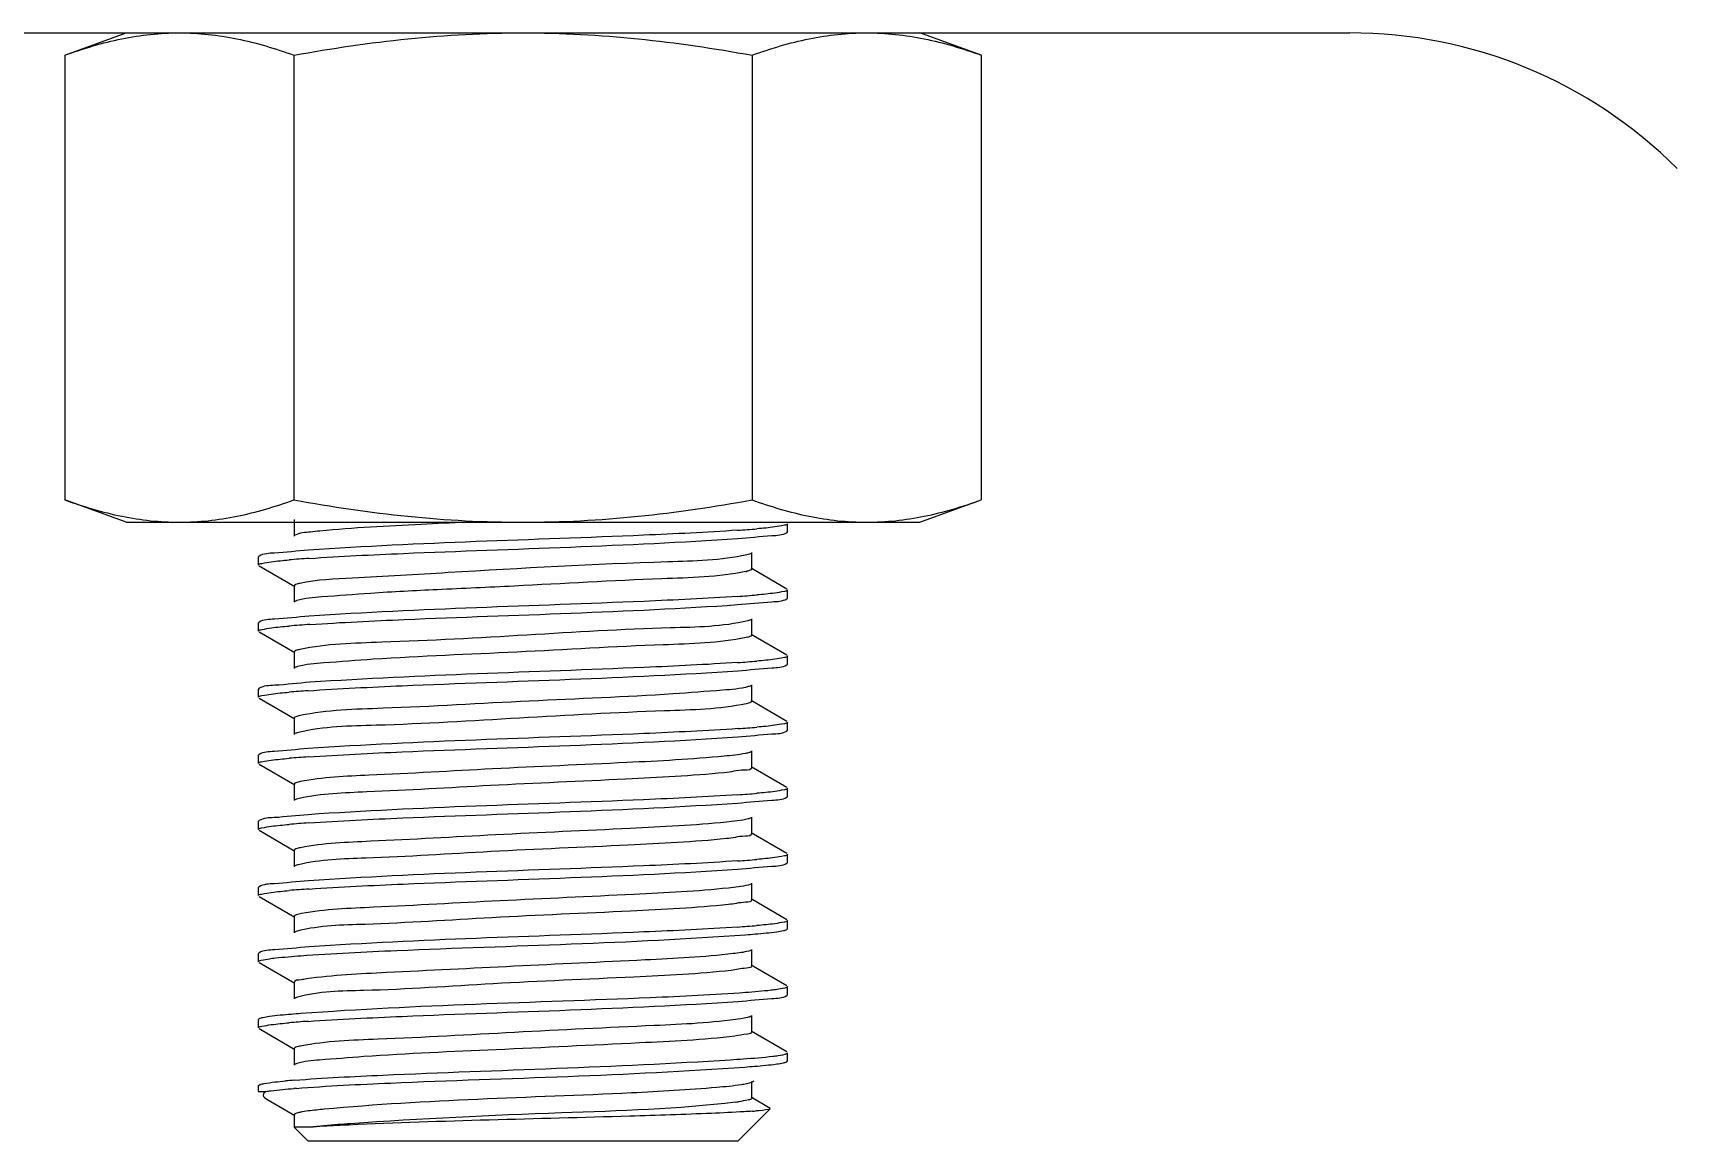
# Model space of a CAD drawing. Extents: x 1382187 to 1725648, y 860327 to 1571294.
# Drawn here: x 1506627 to 1507219, y 1247766 to 1248166 of the extents above; entities that cross this region are included whole.
import ezdxf

# ---------------------------------------------------------------- set-up
doc = ezdxf.new("R2010")
doc.units = 0
doc.header["$LTSCALE"] = 1000
doc.header["$MEASUREMENT"] = 0

msp = doc.modelspace()

# ---------------------------------------------------------------- linework, layer by layer
at = {"linetype": 'Continuous'}
for p, q in [((1506506.05, 1248165.53), (1507101.37, 1248165.53)), ((1506638.73, 1248157.48), (1506660.84, 1248165.53)), ((1506968.69, 1248157.48), (1506946.59, 1248165.53)), ((1506638.73, 1248157.48), (1506638.73, 1247997.36)), ((1506721.22, 1248157.48), (1506721.22, 1247997.36)), ((1506886.2, 1248157.48), (1506886.2, 1247997.36)), ((1506968.69, 1248157.48), (1506968.69, 1247997.36)), ((1506660.84, 1247989.31), (1506638.73, 1247997.36)), ((1506946.59, 1247989.31), (1506968.69, 1247997.36)), ((1506660.84, 1247989.31), (1506946.59, 1247989.31)), ((1506721.35, 1247990.26), (1506721.35, 1247984.31)), ((1506898.96, 1247985.8), (1506898.96, 1247988.77)), ((1506898.96, 1247985.8), (1506898.96, 1247988.77)), ((1506898.74, 1247985.54), (1506898.96, 1247985.8)), ((1506708.69, 1247977.13), (1506708.46, 1247976.87)), ((1506708.46, 1247973.89), (1506708.46, 1247976.87)), ((1506708.46, 1247973.89), (1506708.46, 1247976.87)), ((1506886.07, 1247972.4), (1506886.07, 1247978.36)), ((1506708.69, 1247973.63), (1506721.61, 1247966.15)), ((1506898.74, 1247965.22), (1506885.81, 1247972.7)), ((1506721.35, 1247966.45), (1506721.35, 1247960.5)), ((1506898.96, 1247961.98), (1506898.96, 1247964.96)), ((1506898.96, 1247961.98), (1506898.96, 1247964.96)), ((1506898.74, 1247961.72), (1506898.96, 1247961.98)), ((1506708.69, 1247953.32), (1506708.46, 1247953.06)), ((1506708.46, 1247950.08), (1506708.46, 1247953.06)), ((1506708.46, 1247950.08), (1506708.46, 1247953.06)), ((1506886.07, 1247948.59), (1506886.07, 1247954.54)), ((1506708.69, 1247949.82), (1506721.61, 1247942.34)), ((1506884.63, 1247947.88), (1506884.01, 1247947.74)), ((1506898.74, 1247941.41), (1506885.81, 1247948.89)), ((1506721.35, 1247942.64), (1506721.35, 1247936.68)), ((1506898.96, 1247938.17), (1506898.96, 1247941.15)), ((1506898.96, 1247938.17), (1506898.96, 1247941.15)), ((1506898.74, 1247937.91), (1506898.96, 1247938.17)), ((1506708.69, 1247929.5), (1506708.46, 1247929.24)), ((1506708.46, 1247926.27), (1506708.46, 1247929.24)), ((1506708.46, 1247926.27), (1506708.46, 1247929.24)), ((1506886.07, 1247924.78), (1506886.07, 1247930.73)), ((1506708.69, 1247926), (1506721.61, 1247918.52)), ((1506884.92, 1247924.14), (1506884.06, 1247923.94)), ((1506898.74, 1247917.6), (1506885.81, 1247925.08)), ((1506721.35, 1247918.82), (1506721.35, 1247912.87)), ((1506898.96, 1247914.36), (1506898.96, 1247917.34)), ((1506898.96, 1247914.36), (1506898.96, 1247917.34)), ((1506898.74, 1247914.1), (1506898.96, 1247914.36)), ((1506708.69, 1247905.69), (1506708.46, 1247905.43)), ((1506708.46, 1247902.45), (1506708.46, 1247905.43)), ((1506708.46, 1247902.45), (1506708.46, 1247905.43)), ((1506886.07, 1247900.96), (1506886.07, 1247906.92)), ((1506708.69, 1247902.19), (1506721.61, 1247894.71)), ((1506898.74, 1247893.78), (1506885.81, 1247901.27)), ((1506721.35, 1247895.01), (1506721.35, 1247889.06)), ((1506898.96, 1247890.55), (1506898.96, 1247893.52)), ((1506898.96, 1247890.55), (1506898.96, 1247893.52)), ((1506898.74, 1247890.29), (1506898.96, 1247890.55)), ((1506708.69, 1247881.88), (1506708.46, 1247881.62)), ((1506708.46, 1247878.64), (1506708.46, 1247881.62)), ((1506708.46, 1247878.64), (1506708.46, 1247881.62)), ((1506886.07, 1247877.15), (1506886.07, 1247883.1)), ((1506708.69, 1247878.38), (1506721.61, 1247870.9)), ((1506898.74, 1247869.97), (1506885.81, 1247877.45)), ((1506721.35, 1247871.2), (1506721.35, 1247865.25)), ((1506898.96, 1247866.73), (1506898.96, 1247869.71)), ((1506898.96, 1247866.73), (1506898.96, 1247869.71)), ((1506898.74, 1247866.47), (1506898.96, 1247866.73)), ((1506708.69, 1247858.06), (1506708.46, 1247857.8)), ((1506708.46, 1247854.83), (1506708.46, 1247857.8)), ((1506708.46, 1247854.83), (1506708.46, 1247857.8)), ((1506886.07, 1247853.34), (1506886.07, 1247859.29)), ((1506708.69, 1247854.57), (1506721.61, 1247847.08)), ((1506898.74, 1247846.16), (1506885.81, 1247853.64)), ((1506721.35, 1247847.39), (1506721.35, 1247841.43)), ((1506898.96, 1247842.92), (1506898.96, 1247845.9)), ((1506898.96, 1247842.92), (1506898.96, 1247845.9)), ((1506898.74, 1247842.66), (1506898.96, 1247842.92)), ((1506708.69, 1247834.25), (1506708.46, 1247833.99)), ((1506708.46, 1247831.01), (1506708.46, 1247833.99)), ((1506708.46, 1247831.01), (1506708.46, 1247833.99)), ((1506886.07, 1247829.53), (1506886.07, 1247835.48)), ((1506708.69, 1247830.75), (1506721.61, 1247823.27)), ((1506898.74, 1247822.35), (1506885.81, 1247829.83)), ((1506721.35, 1247823.57), (1506721.35, 1247817.62)), ((1506898.96, 1247819.11), (1506898.96, 1247822.08)), ((1506898.96, 1247819.11), (1506898.96, 1247822.08)), ((1506898.74, 1247818.85), (1506898.96, 1247819.11)), ((1506708.69, 1247810.44), (1506708.46, 1247810.18)), ((1506708.46, 1247807.2), (1506708.46, 1247810.18)), ((1506708.46, 1247807.2), (1506708.46, 1247810.18)), ((1506886.07, 1247805.71), (1506886.07, 1247811.67)), ((1506708.69, 1247806.94), (1506721.61, 1247799.46)), ((1506898.74, 1247798.53), (1506885.81, 1247806.01)), ((1506721.35, 1247799.76), (1506721.35, 1247793.81)), ((1506898.79, 1247798.05), (1506898.88, 1247798.11)), ((1506898.96, 1247795.3), (1506898.96, 1247798.27)), ((1506898.96, 1247795.3), (1506898.96, 1247798.27)), ((1506898.74, 1247795.03), (1506898.96, 1247795.3)), ((1506708.46, 1247786.37), (1506708.51, 1247786.49)), ((1506708.46, 1247784.28), (1506708.46, 1247786.37)), ((1506708.51, 1247786.49), (1506708.69, 1247786.63)), ((1506885.81, 1247787.55), (1506886.91, 1247788.19)), ((1506886.07, 1247781.9), (1506886.07, 1247787.85)), ((1506708.46, 1247784.28), (1506711.11, 1247784.28)), ((1506710.58, 1247782.17), (1506711.45, 1247781.53)), ((1506711.45, 1247781.53), (1506721.61, 1247775.65)), ((1506892.67, 1247778.23), (1506885.81, 1247782.2)), ((1506721.35, 1247775.95), (1506721.35, 1247771.4)), ((1506881.1, 1247766.43), (1506892.73, 1247778.06)), ((1506726.92, 1247771.4), (1506721.35, 1247771.4)), ((1506726.32, 1247766.43), (1506721.35, 1247771.4)), ((1506881.1, 1247766.43), (1506726.32, 1247766.43))]:
    msp.add_line(p, q, dxfattribs=at)
for centre, radius, start, end in [((1507101.37, 1247998.84), 166.69, 45, 90), ((1506853.59, 1248395.4), 409.91, 273.82997, 274.80328), ((1506754.15, 1247563.37), 413.82, 93.80101, 94.80601), ((1506880.03, 1247990.8), 19.65, 281.46377, 282.55505), ((1506853.57, 1248371.79), 410.11, 273.82866, 274.80325), ((1506754.52, 1247534.93), 418.46, 93.77053, 94.80591), ((1506853.61, 1248347.5), 409.64, 273.83183, 274.80331), ((1506753.63, 1247522.27), 407.27, 93.84801, 94.80303), ((1506853.82, 1248320.97), 406.91, 273.85014, 274.80319), ((1506753.73, 1247497.23), 408.5, 93.83834, 94.80446), ((1506853.66, 1248299.23), 408.98, 273.83612, 274.8034), ((1506753.88, 1247471.5), 410.42, 93.82428, 94.80544), ((1506853.59, 1248276.32), 409.89, 273.83009, 274.80328), ((1506754.14, 1247444.44), 413.68, 93.80188, 94.806), ((1506853.57, 1248252.73), 410.11, 273.82863, 274.80325), ((1506753.63, 1247403.21), 407.27, 93.84807, 94.80301), ((1506743.93, 1247501.91), 287.33, 94.50291, 95.12863), ((1506749.97, 1247424.26), 362.26, 94.42883, 94.54787), ((1506869.58, 1247866.3), 86.5, 277.0601, 277.74608), ((1506874.86, 1247935.13), 158.35, 274.1459, 274.58901)]:
    msp.add_arc(centre, radius, start, end, dxfattribs=at)
for points, knots in [([(1506638.73, 1248157.48), (1506645.42, 1248159.92), (1506658.95, 1248163.98), (1506673.04, 1248165.53), (1506679.98, 1248165.53)], [0, 0, 0, 0, 0.506411, 1, 1, 1, 1]), ([(1506679.98, 1248165.53), (1506686.92, 1248165.53), (1506701.01, 1248163.98), (1506714.53, 1248159.92), (1506721.22, 1248157.48)], [0, 0, 0, 0, 0.493589, 1, 1, 1, 1]), ([(1506721.22, 1248157.48), (1506734.83, 1248159.96), (1506762.21, 1248164.03), (1506789.89, 1248165.53), (1506803.71, 1248165.53)], [0, 0, 0, 0, 0.500036, 1, 1, 1, 1]), ([(1506803.71, 1248165.53), (1506817.54, 1248165.53), (1506845.21, 1248164.03), (1506872.6, 1248159.96), (1506886.2, 1248157.48)], [0, 0, 0, 0, 0.499964, 1, 1, 1, 1]), ([(1506886.2, 1248157.48), (1506892.89, 1248159.92), (1506906.42, 1248163.98), (1506920.51, 1248165.53), (1506927.45, 1248165.53)], [0, 0, 0, 0, 0.506411, 1, 1, 1, 1]), ([(1506927.45, 1248165.53), (1506934.39, 1248165.53), (1506948.48, 1248163.98), (1506962, 1248159.92), (1506968.69, 1248157.48)], [0, 0, 0, 0, 0.493589, 1, 1, 1, 1]), ([(1506638.73, 1247997.36), (1506645.42, 1247994.92), (1506658.95, 1247990.86), (1506673.04, 1247989.31), (1506679.98, 1247989.31)], [0, 0, 0, 0, 0.506411, 1, 1, 1, 1]), ([(1506679.98, 1247989.31), (1506686.92, 1247989.31), (1506701.01, 1247990.86), (1506714.53, 1247994.92), (1506721.22, 1247997.36)], [0, 0, 0, 0, 0.493589, 1, 1, 1, 1]), ([(1506721.22, 1247997.36), (1506734.83, 1247994.88), (1506762.21, 1247990.81), (1506789.89, 1247989.31), (1506803.71, 1247989.31)], [0, 0, 0, 0, 0.500036, 1, 1, 1, 1]), ([(1506803.71, 1247989.31), (1506817.54, 1247989.31), (1506845.21, 1247990.81), (1506872.6, 1247994.88), (1506886.2, 1247997.36)], [0, 0, 0, 0, 0.499964, 1, 1, 1, 1]), ([(1506886.2, 1247997.36), (1506892.89, 1247994.92), (1506906.42, 1247990.86), (1506920.51, 1247989.31), (1506927.45, 1247989.31)], [0, 0, 0, 0, 0.506411, 1, 1, 1, 1]), ([(1506927.45, 1247989.31), (1506934.39, 1247989.31), (1506948.48, 1247990.86), (1506962, 1247994.92), (1506968.69, 1247997.36)], [0, 0, 0, 0, 0.493589, 1, 1, 1, 1]), ([(1506783.28, 1247989.31), (1506777.87, 1247989.06), (1506760.3, 1247988.17), (1506742.71, 1247987.33), (1506730.59, 1247986.12)], [0, 0, 0, 0, 0.307606, 1, 1, 1, 1]), ([(1506898.96, 1247988.77), (1506898.96, 1247988.34), (1506896.67, 1247988.06), (1506895.52, 1247987.74), (1506894.36, 1247987.59)], [0, 0, 0, 0, 0.271498, 1, 1, 1, 1]), ([(1506730.59, 1247986.12), (1506729.45, 1247986.01), (1506726.49, 1247985.58), (1506723.25, 1247985.56), (1506721.61, 1247984.61)], [0, 0, 0, 0, 0.376069, 1, 1, 1, 1]), ([(1506880.97, 1247986.41), (1506869.7, 1247985.64), (1506818.21, 1247983.16), (1506766.67, 1247981.97), (1506726.51, 1247979.24)], [0, 0, 0, 0, 0.219163, 1, 1, 1, 1]), ([(1506726.72, 1247976.28), (1506738.01, 1247977.04), (1506789.42, 1247979.51), (1506840.9, 1247980.71), (1506880.95, 1247983.43)], [0, 0, 0, 0, 0.219847, 1, 1, 1, 1]), ([(1506880.95, 1247983.43), (1506885.07, 1247983.71), (1506890.84, 1247984.51), (1506897.13, 1247984.62), (1506898.74, 1247985.54)], [0, 0, 0, 0, 0.69032, 1, 1, 1, 1]), ([(1506726.51, 1247979.24), (1506722.39, 1247978.96), (1506716.6, 1247978.16), (1506710.3, 1247978.05), (1506708.69, 1247977.13)], [0, 0, 0, 0, 0.690397, 1, 1, 1, 1]), ([(1506884.3, 1247977.57), (1506874.99, 1247975.49), (1506838.82, 1247974.74), (1506791.61, 1247972.01), (1506747.5, 1247969.43), (1506729.56, 1247968.59), (1506723.34, 1247967.28)], [0, 0, 0, 0, 0.177393, 0.66769, 0.881926, 1, 1, 1, 1]), ([(1506885.81, 1247978.05), (1506885.63, 1247977.95), (1506885.13, 1247977.77), (1506884.61, 1247977.64), (1506884.3, 1247977.57)], [0, 0, 0, 0, 0.399724, 1, 1, 1, 1]), ([(1506708.46, 1247973.89), (1506708.46, 1247974.32), (1506710.75, 1247974.61), (1506711.9, 1247974.92), (1506713.06, 1247975.07)], [0, 0, 0, 0, 0.271489, 1, 1, 1, 1]), ([(1506883.94, 1247971.54), (1506874.02, 1247969.52), (1506845.97, 1247968.89), (1506809.02, 1247966.63), (1506774.05, 1247965.06), (1506750.93, 1247963.95), (1506734.14, 1247962.55), (1506725.17, 1247961.96), (1506722.28, 1247961.07)], [0, 0, 0, 0, 0.187457, 0.515971, 0.686936, 0.835422, 0.943971, 1, 1, 1, 1]), ([(1506886.07, 1247972.4), (1506886.07, 1247972.21), (1506885.3, 1247971.84), (1506884.75, 1247971.72), (1506884.3, 1247971.62)], [0, 0, 0, 0, 0.300214, 1, 1, 1, 1]), ([(1506723.34, 1247967.28), (1506722.84, 1247967.18), (1506722.24, 1247967.04), (1506721.35, 1247966.67), (1506721.35, 1247966.45)], [0, 0, 0, 0, 0.704879, 1, 1, 1, 1]), ([(1506898.96, 1247964.96), (1506898.96, 1247964.53), (1506896.67, 1247964.24), (1506895.51, 1247963.93), (1506894.36, 1247963.78)], [0, 0, 0, 0, 0.271487, 1, 1, 1, 1]), ([(1506722.28, 1247961.07), (1506722.15, 1247961.03), (1506721.92, 1247960.95), (1506721.7, 1247960.85), (1506721.61, 1247960.8)], [0, 0, 0, 0, 0.566217, 1, 1, 1, 1]), ([(1506880.95, 1247962.59), (1506869.71, 1247961.83), (1506818.3, 1247959.35), (1506766.83, 1247958.15), (1506726.72, 1247955.44)], [0, 0, 0, 0, 0.218984, 1, 1, 1, 1]), ([(1506727, 1247952.48), (1506738.31, 1247953.24), (1506789.64, 1247955.71), (1506841.02, 1247956.9), (1506880.98, 1247959.62)], [0, 0, 0, 0, 0.220532, 1, 1, 1, 1]), ([(1506880.98, 1247959.62), (1506885.09, 1247959.9), (1506890.85, 1247960.7), (1506897.13, 1247960.8), (1506898.74, 1247961.72)], [0, 0, 0, 0, 0.690291, 1, 1, 1, 1]), ([(1506726.72, 1247955.44), (1506722.55, 1247955.16), (1506716.69, 1247954.35), (1506710.31, 1247954.25), (1506708.69, 1247953.32)], [0, 0, 0, 0, 0.690611, 1, 1, 1, 1]), ([(1506884.63, 1247953.83), (1506875.58, 1247951.6), (1506848.72, 1247951.34), (1506804.93, 1247948.57), (1506760.51, 1247946.13), (1506733.02, 1247945.49), (1506723.37, 1247943.48)], [0, 0, 0, 0, 0.173043, 0.493074, 0.817013, 1, 1, 1, 1]), ([(1506885.81, 1247954.24), (1506885.66, 1247954.16), (1506885.27, 1247954), (1506884.87, 1247953.89), (1506884.63, 1247953.83)], [0, 0, 0, 0, 0.410179, 1, 1, 1, 1]), ([(1506708.46, 1247950.08), (1506708.46, 1247950.52), (1506710.78, 1247950.8), (1506711.94, 1247951.12), (1506713.11, 1247951.27)], [0, 0, 0, 0, 0.271295, 1, 1, 1, 1]), ([(1506884.01, 1247947.74), (1506874.24, 1247945.72), (1506846.49, 1247945.12), (1506801.88, 1247942.32), (1506761.02, 1247940.87), (1506734.79, 1247938.83), (1506725.61, 1247938.16), (1506722.54, 1247937.33)], [0, 0, 0, 0, 0.184913, 0.510935, 0.830756, 0.941119, 1, 1, 1, 1]), ([(1506886.07, 1247948.59), (1506886.07, 1247948.42), (1506885.46, 1247948.08), (1506885, 1247947.97), (1506884.63, 1247947.88)], [0, 0, 0, 0, 0.308051, 1, 1, 1, 1]), ([(1506723.37, 1247943.48), (1506722.86, 1247943.37), (1506722.25, 1247943.23), (1506721.35, 1247942.86), (1506721.35, 1247942.64)], [0, 0, 0, 0, 0.705077, 1, 1, 1, 1]), ([(1506898.96, 1247941.15), (1506898.96, 1247940.72), (1506896.68, 1247940.43), (1506895.52, 1247940.12), (1506894.37, 1247939.97)], [0, 0, 0, 0, 0.271512, 1, 1, 1, 1]), ([(1506722.54, 1247937.33), (1506722.36, 1247937.28), (1506722.04, 1247937.18), (1506721.73, 1247937.06), (1506721.61, 1247936.99)], [0, 0, 0, 0, 0.579663, 1, 1, 1, 1]), ([(1506726.3, 1247928.62), (1506737.59, 1247929.39), (1506789.21, 1247931.88), (1506840.89, 1247933.07), (1506881.15, 1247935.82)], [0, 0, 0, 0, 0.219027, 1, 1, 1, 1]), ([(1506880.98, 1247938.78), (1506869.77, 1247938.02), (1506818.45, 1247935.55), (1506767.06, 1247934.34), (1506727, 1247931.65)], [0, 0, 0, 0, 0.218636, 1, 1, 1, 1]), ([(1506881.15, 1247935.82), (1506885.22, 1247936.09), (1506890.93, 1247936.88), (1506897.15, 1247937), (1506898.74, 1247937.91)], [0, 0, 0, 0, 0.69012, 1, 1, 1, 1]), ([(1506727, 1247931.65), (1506722.76, 1247931.36), (1506716.82, 1247930.54), (1506710.34, 1247930.45), (1506708.69, 1247929.5)], [0, 0, 0, 0, 0.690892, 1, 1, 1, 1]), ([(1506884.92, 1247930.1), (1506881.88, 1247929.26), (1506872.73, 1247928.6), (1506846.54, 1247926.54), (1506805.66, 1247925.11), (1506761.01, 1247922.3), (1506733.21, 1247921.7), (1506723.42, 1247919.68)], [0, 0, 0, 0, 0.058467, 0.168569, 0.488344, 0.81473, 1, 1, 1, 1]), ([(1506885.81, 1247930.43), (1506885.7, 1247930.36), (1506885.4, 1247930.24), (1506885.1, 1247930.14), (1506884.92, 1247930.1)], [0, 0, 0, 0, 0.42214, 1, 1, 1, 1]), ([(1506708.46, 1247926.27), (1506708.46, 1247926.7), (1506710.74, 1247926.98), (1506711.89, 1247927.3), (1506713.03, 1247927.44)], [0, 0, 0, 0, 0.271606, 1, 1, 1, 1]), ([(1506884.06, 1247923.94), (1506874.43, 1247921.92), (1506846.99, 1247921.29), (1506802.61, 1247918.84), (1506758.8, 1247916.1), (1506731.93, 1247915.8), (1506722.84, 1247913.59)], [0, 0, 0, 0, 0.182676, 0.506256, 0.826306, 1, 1, 1, 1]), ([(1506886.07, 1247924.78), (1506886.07, 1247924.63), (1506885.61, 1247924.33), (1506885.22, 1247924.22), (1506884.92, 1247924.14)], [0, 0, 0, 0, 0.317825, 1, 1, 1, 1]), ([(1506723.42, 1247919.68), (1506722.9, 1247919.57), (1506722.28, 1247919.43), (1506721.35, 1247919.05), (1506721.35, 1247918.82)], [0, 0, 0, 0, 0.70574, 1, 1, 1, 1]), ([(1506898.96, 1247917.34), (1506898.96, 1247916.91), (1506896.69, 1247916.62), (1506895.54, 1247916.31), (1506894.4, 1247916.16)], [0, 0, 0, 0, 0.271635, 1, 1, 1, 1]), ([(1506722.84, 1247913.59), (1506722.59, 1247913.53), (1506722.17, 1247913.42), (1506721.77, 1247913.26), (1506721.61, 1247913.17)], [0, 0, 0, 0, 0.591406, 1, 1, 1, 1]), ([(1506881.15, 1247914.98), (1506869.86, 1247914.21), (1506818.24, 1247911.72), (1506766.56, 1247910.54), (1506726.3, 1247907.79)], [0, 0, 0, 0, 0.218951, 1, 1, 1, 1]), ([(1506726.38, 1247904.82), (1506737.66, 1247905.58), (1506789.21, 1247908.07), (1506840.82, 1247909.26), (1506881.02, 1247911.99)], [0, 0, 0, 0, 0.219111, 1, 1, 1, 1]), ([(1506881.02, 1247911.99), (1506885.12, 1247912.27), (1506890.87, 1247913.07), (1506897.14, 1247913.18), (1506898.74, 1247914.1)], [0, 0, 0, 0, 0.690251, 1, 1, 1, 1]), ([(1506726.3, 1247907.79), (1506722.22, 1247907.51), (1506716.51, 1247906.72), (1506710.28, 1247906.6), (1506708.69, 1247905.69)], [0, 0, 0, 0, 0.690153, 1, 1, 1, 1]), ([(1506876.18, 1247905.04), (1506864.51, 1247903.91), (1506836.7, 1247902.48), (1506794.04, 1247900.66), (1506754.91, 1247898.31), (1506731.64, 1247897.53), (1506723.5, 1247895.88)], [0, 0, 0, 0, 0.229817, 0.546056, 0.837001, 1, 1, 1, 1]), ([(1506885.18, 1247906.36), (1506884.74, 1247906.22), (1506881.76, 1247905.57), (1506878.73, 1247905.29), (1506876.18, 1247905.04)], [0, 0, 0, 0, 0.153672, 1, 1, 1, 1]), ([(1506885.81, 1247906.62), (1506885.73, 1247906.57), (1506885.52, 1247906.47), (1506885.3, 1247906.4), (1506885.18, 1247906.36)], [0, 0, 0, 0, 0.435885, 1, 1, 1, 1]), ([(1506708.46, 1247902.45), (1506708.46, 1247902.88), (1506710.73, 1247903.17), (1506711.88, 1247903.48), (1506713.02, 1247903.63)], [0, 0, 0, 0, 0.271632, 1, 1, 1, 1]), ([(1506876.18, 1247899.09), (1506864.39, 1247897.95), (1506836.32, 1247896.5), (1506793.35, 1247894.7), (1506754.26, 1247892.25), (1506731.1, 1247891.61), (1506723.15, 1247889.85)], [0, 0, 0, 0, 0.231611, 0.549958, 0.840821, 1, 1, 1, 1]), ([(1506886.07, 1247900.96), (1506886.07, 1247900.07), (1506880.96, 1247900.09), (1506878.65, 1247899.33), (1506876.18, 1247899.09)], [0, 0, 0, 0, 0.264855, 1, 1, 1, 1]), ([(1506723.5, 1247895.88), (1506722.96, 1247895.77), (1506722.32, 1247895.62), (1506721.35, 1247895.24), (1506721.35, 1247895.01)], [0, 0, 0, 0, 0.706684, 1, 1, 1, 1]), ([(1506898.96, 1247893.52), (1506898.96, 1247893.09), (1506896.68, 1247892.8), (1506895.53, 1247892.49), (1506894.38, 1247892.34)], [0, 0, 0, 0, 0.271547, 1, 1, 1, 1]), ([(1506723.15, 1247889.85), (1506722.84, 1247889.78), (1506722.31, 1247889.65), (1506721.8, 1247889.47), (1506721.61, 1247889.36)], [0, 0, 0, 0, 0.601132, 1, 1, 1, 1]), ([(1506881.02, 1247891.16), (1506869.74, 1247890.39), (1506818.19, 1247887.91), (1506766.58, 1247886.72), (1506726.38, 1247883.98)], [0, 0, 0, 0, 0.219164, 1, 1, 1, 1]), ([(1506726.51, 1247881.01), (1506737.79, 1247881.78), (1506789.28, 1247884.26), (1506840.82, 1247885.45), (1506880.97, 1247888.18)], [0, 0, 0, 0, 0.21936, 1, 1, 1, 1]), ([(1506880.97, 1247888.18), (1506885.08, 1247888.46), (1506890.85, 1247889.26), (1506897.13, 1247889.36), (1506898.74, 1247890.29)], [0, 0, 0, 0, 0.690307, 1, 1, 1, 1]), ([(1506726.38, 1247883.98), (1506722.29, 1247883.7), (1506716.55, 1247882.91), (1506710.29, 1247882.79), (1506708.69, 1247881.88)], [0, 0, 0, 0, 0.690253, 1, 1, 1, 1]), ([(1506876.95, 1247881.3), (1506865.43, 1247880.15), (1506837.69, 1247878.73), (1506794.96, 1247876.88), (1506755.46, 1247874.54), (1506731.89, 1247873.73), (1506723.59, 1247872.09)], [0, 0, 0, 0, 0.226067, 0.541995, 0.83483, 1, 1, 1, 1]), ([(1506885.81, 1247882.8), (1506885.49, 1247882.62), (1506882.55, 1247881.82), (1506879.57, 1247881.57), (1506876.95, 1247881.3)], [0, 0, 0, 0, 0.123476, 1, 1, 1, 1]), ([(1506708.46, 1247878.64), (1506708.46, 1247879.07), (1506710.73, 1247879.36), (1506711.88, 1247879.67), (1506713.03, 1247879.82)], [0, 0, 0, 0, 0.271604, 1, 1, 1, 1]), ([(1506876.95, 1247875.35), (1506865.19, 1247874.17), (1506836.93, 1247872.72), (1506793.57, 1247870.93), (1506754.15, 1247868.35), (1506730.79, 1247867.86), (1506722.91, 1247865.98)], [0, 0, 0, 0, 0.229681, 0.549925, 0.842622, 1, 1, 1, 1]), ([(1506886.07, 1247877.15), (1506886.08, 1247876.32), (1506881.37, 1247876.27), (1506879.23, 1247875.58), (1506876.95, 1247875.35)], [0, 0, 0, 0, 0.265469, 1, 1, 1, 1]), ([(1506723.59, 1247872.09), (1506723.03, 1247871.97), (1506722.37, 1247871.82), (1506721.35, 1247871.44), (1506721.35, 1247871.2)], [0, 0, 0, 0, 0.707858, 1, 1, 1, 1]), ([(1506898.96, 1247869.71), (1506898.96, 1247869.28), (1506896.67, 1247868.99), (1506895.52, 1247868.68), (1506894.36, 1247868.53)], [0, 0, 0, 0, 0.271499, 1, 1, 1, 1]), ([(1506722.91, 1247865.98), (1506722.65, 1247865.92), (1506722.2, 1247865.8), (1506721.77, 1247865.64), (1506721.61, 1247865.55)], [0, 0, 0, 0, 0.593362, 1, 1, 1, 1]), ([(1506880.97, 1247867.34), (1506869.7, 1247866.58), (1506818.21, 1247864.1), (1506766.66, 1247862.9), (1506726.51, 1247860.18)], [0, 0, 0, 0, 0.219166, 1, 1, 1, 1]), ([(1506726.71, 1247857.21), (1506738, 1247857.98), (1506789.42, 1247860.45), (1506840.89, 1247861.64), (1506880.95, 1247864.36)], [0, 0, 0, 0, 0.219828, 1, 1, 1, 1]), ([(1506880.95, 1247864.36), (1506885.07, 1247864.64), (1506890.84, 1247865.44), (1506897.13, 1247865.55), (1506898.74, 1247866.47)], [0, 0, 0, 0, 0.69032, 1, 1, 1, 1]), ([(1506726.51, 1247860.18), (1506722.38, 1247859.9), (1506716.6, 1247859.09), (1506710.3, 1247858.99), (1506708.69, 1247858.06)], [0, 0, 0, 0, 0.690391, 1, 1, 1, 1]), ([(1506877.69, 1247857.57), (1506866.39, 1247856.38), (1506838.91, 1247854.98), (1506796.3, 1247853.1), (1506756.43, 1247850.83), (1506732.49, 1247849.92), (1506723.93, 1247848.34)], [0, 0, 0, 0, 0.221233, 0.535572, 0.830345, 1, 1, 1, 1]), ([(1506885.81, 1247858.99), (1506885.51, 1247858.82), (1506882.83, 1247858.06), (1506880.09, 1247857.82), (1506877.69, 1247857.57)], [0, 0, 0, 0, 0.125687, 1, 1, 1, 1]), ([(1506708.46, 1247854.83), (1506708.46, 1247855.26), (1506710.75, 1247855.55), (1506711.9, 1247855.86), (1506713.06, 1247856.01)], [0, 0, 0, 0, 0.271494, 1, 1, 1, 1]), ([(1506877.69, 1247851.61), (1506865.98, 1247850.39), (1506837.57, 1247848.95), (1506793.87, 1247847.16), (1506754.13, 1247844.45), (1506730.54, 1247844.11), (1506722.72, 1247842.12)], [0, 0, 0, 0, 0.227469, 0.549388, 0.843981, 1, 1, 1, 1]), ([(1506886.07, 1247853.34), (1506886.08, 1247852.58), (1506881.77, 1247852.46), (1506879.79, 1247851.83), (1506877.69, 1247851.61)], [0, 0, 0, 0, 0.266222, 1, 1, 1, 1]), ([(1506723.93, 1247848.34), (1506723.28, 1247848.22), (1506722.54, 1247848.05), (1506721.35, 1247847.65), (1506721.35, 1247847.39)], [0, 0, 0, 0, 0.711971, 1, 1, 1, 1]), ([(1506898.96, 1247845.9), (1506898.96, 1247845.46), (1506896.67, 1247845.18), (1506895.51, 1247844.86), (1506894.36, 1247844.71)], [0, 0, 0, 0, 0.271487, 1, 1, 1, 1]), ([(1506722.72, 1247842.12), (1506722.49, 1247842.07), (1506722.12, 1247841.96), (1506721.75, 1247841.82), (1506721.61, 1247841.73)], [0, 0, 0, 0, 0.586259, 1, 1, 1, 1]), ([(1506723.76, 1247833.19), (1506735.26, 1247834.03), (1506788.63, 1247836.63), (1506842.07, 1247837.68), (1506883.86, 1247840.76)], [0, 0, 0, 0, 0.215734, 1, 1, 1, 1]), ([(1506880.95, 1247843.53), (1506869.71, 1247842.76), (1506818.29, 1247840.29), (1506766.82, 1247839.09), (1506726.71, 1247836.38)], [0, 0, 0, 0, 0.218993, 1, 1, 1, 1]), ([(1506883.86, 1247840.76), (1506885.02, 1247840.84), (1506888.77, 1247841.14), (1506892.53, 1247841.47), (1506895.11, 1247841.84)], [0, 0, 0, 0, 0.307513, 1, 1, 1, 1]), ([(1506895.11, 1247841.84), (1506895.9, 1247841.95), (1506897.11, 1247842.16), (1506898.35, 1247842.44), (1506898.74, 1247842.66)], [0, 0, 0, 0, 0.642962, 1, 1, 1, 1]), ([(1506726.71, 1247836.38), (1506722.54, 1247836.09), (1506716.69, 1247835.28), (1506710.31, 1247835.19), (1506708.69, 1247834.25)], [0, 0, 0, 0, 0.690603, 1, 1, 1, 1]), ([(1506879.38, 1247833.94), (1506868.86, 1247832.71), (1506842.54, 1247831.39), (1506800.9, 1247829.43), (1506760.28, 1247827.36), (1506735.28, 1247826.18), (1506725.77, 1247824.82)], [0, 0, 0, 0, 0.206521, 0.513188, 0.812618, 1, 1, 1, 1]), ([(1506885.81, 1247835.18), (1506885.56, 1247835.03), (1506883.45, 1247834.38), (1506881.27, 1247834.16), (1506879.38, 1247833.94)], [0, 0, 0, 0, 0.13181, 1, 1, 1, 1]), ([(1506708.46, 1247831.01), (1506708.46, 1247831.39), (1506710.38, 1247831.71), (1506711.39, 1247831.97), (1506712.38, 1247832.11)], [0, 0, 0, 0, 0.27423, 1, 1, 1, 1]), ([(1506712.38, 1247832.11), (1506713.1, 1247832.21), (1506716.89, 1247832.67), (1506720.69, 1247832.97), (1506723.76, 1247833.19)], [0, 0, 0, 0, 0.191512, 1, 1, 1, 1]), ([(1506878.69, 1247827.91), (1506867.05, 1247826.62), (1506838.44, 1247825.18), (1506794.27, 1247823.42), (1506754.1, 1247820.49), (1506730.19, 1247820.42), (1506722.46, 1247818.24)], [0, 0, 0, 0, 0.224291, 0.54869, 0.846043, 1, 1, 1, 1]), ([(1506886.07, 1247829.53), (1506886.08, 1247828.85), (1506882.31, 1247828.65), (1506880.53, 1247828.11), (1506878.69, 1247827.91)], [0, 0, 0, 0, 0.267546, 1, 1, 1, 1]), ([(1506725.77, 1247824.82), (1506725.12, 1247824.73), (1506723.88, 1247824.37), (1506721.35, 1247824.46), (1506721.35, 1247823.57)], [0, 0, 0, 0, 0.422, 1, 1, 1, 1]), ([(1506898.96, 1247822.08), (1506898.96, 1247821.71), (1506897.08, 1247821.4), (1506896.08, 1247821.14), (1506895.11, 1247821)], [0, 0, 0, 0, 0.274546, 1, 1, 1, 1]), ([(1506722.46, 1247818.24), (1506722.29, 1247818.19), (1506722, 1247818.1), (1506721.73, 1247817.99), (1506721.61, 1247817.92)], [0, 0, 0, 0, 0.574954, 1, 1, 1, 1]), ([(1506883.86, 1247819.92), (1506872.41, 1247819.08), (1506819.04, 1247816.47), (1506765.59, 1247815.42), (1506723.76, 1247812.36)], [0, 0, 0, 0, 0.214986, 1, 1, 1, 1]), ([(1506726.3, 1247809.56), (1506737.59, 1247810.33), (1506789.21, 1247812.82), (1506840.89, 1247814), (1506881.15, 1247816.75)], [0, 0, 0, 0, 0.219029, 1, 1, 1, 1]), ([(1506881.15, 1247816.75), (1506885.22, 1247817.03), (1506890.93, 1247817.82), (1506897.15, 1247817.94), (1506898.74, 1247818.85)], [0, 0, 0, 0, 0.690116, 1, 1, 1, 1]), ([(1506895.11, 1247821), (1506894.4, 1247820.9), (1506890.66, 1247820.44), (1506886.9, 1247820.14), (1506883.86, 1247819.92)], [0, 0, 0, 0, 0.191312, 1, 1, 1, 1]), ([(1506712.38, 1247811.27), (1506711.57, 1247811.16), (1506710.34, 1247810.94), (1506709.08, 1247810.66), (1506708.69, 1247810.44)], [0, 0, 0, 0, 0.643685, 1, 1, 1, 1]), ([(1506723.76, 1247812.36), (1506722.59, 1247812.27), (1506718.79, 1247811.97), (1506714.99, 1247811.64), (1506712.38, 1247811.27)], [0, 0, 0, 0, 0.307291, 1, 1, 1, 1]), ([(1506882.11, 1247810.49), (1506871.81, 1247808.94), (1506844.56, 1247807.78), (1506801.03, 1247805.66), (1506758.66, 1247803.24), (1506732.81, 1247802.46), (1506723.65, 1247800.66)], [0, 0, 0, 0, 0.196785, 0.514107, 0.823563, 1, 1, 1, 1]), ([(1506885.81, 1247811.37), (1506885.41, 1247811.14), (1506884.15, 1247810.83), (1506882.91, 1247810.61), (1506882.11, 1247810.49)], [0, 0, 0, 0, 0.362158, 1, 1, 1, 1]), ([(1506708.46, 1247807.2), (1506708.46, 1247807.63), (1506710.74, 1247807.92), (1506711.89, 1247808.23), (1506713.03, 1247808.38)], [0, 0, 0, 0, 0.271605, 1, 1, 1, 1]), ([(1506880.03, 1247804.25), (1506868.61, 1247802.85), (1506839.87, 1247801.55), (1506795.35, 1247799.27), (1506756.86, 1247797.78), (1506733.05, 1247795.79), (1506724.9, 1247795.19), (1506722.26, 1247794.37)], [0, 0, 0, 0, 0.21834, 0.545094, 0.846653, 0.94757, 1, 1, 1, 1]), ([(1506886.07, 1247805.71), (1506886.08, 1247805.15), (1506883.03, 1247804.86), (1506881.54, 1247804.44), (1506880.03, 1247804.25)], [0, 0, 0, 0, 0.270152, 1, 1, 1, 1]), ([(1506723.65, 1247800.66), (1506723.07, 1247800.54), (1506722.4, 1247800.39), (1506721.35, 1247800), (1506721.35, 1247799.76)], [0, 0, 0, 0, 0.709393, 1, 1, 1, 1]), ([(1506893.66, 1247797), (1506894.3, 1247797.08), (1506896.01, 1247797.36), (1506897.88, 1247797.44), (1506898.79, 1247798.05)], [0, 0, 0, 0, 0.373951, 1, 1, 1, 1]), ([(1506898.88, 1247798.11), (1506898.9, 1247798.14), (1506898.95, 1247798.18), (1506898.96, 1247798.24), (1506898.96, 1247798.27)], [0, 0, 0, 0, 0.553643, 1, 1, 1, 1]), ([(1506721.37, 1247788.36), (1506731.99, 1247789.2), (1506784.31, 1247791.8), (1506836.68, 1247793.06), (1506878.32, 1247795.73)], [0, 0, 0, 0, 0.203352, 1, 1, 1, 1]), ([(1506722.26, 1247794.37), (1506722.14, 1247794.33), (1506721.92, 1247794.26), (1506721.7, 1247794.16), (1506721.61, 1247794.11)], [0, 0, 0, 0, 0.564415, 1, 1, 1, 1]), ([(1506721.99, 1247785.43), (1506733.31, 1247786.31), (1506787.18, 1247788.95), (1506841.12, 1247790.01), (1506883.59, 1247793.11)], [0, 0, 0, 0, 0.210468, 1, 1, 1, 1]), ([(1506878.32, 1247795.73), (1506879.88, 1247795.83), (1506885, 1247796.18), (1506890.12, 1247796.57), (1506893.66, 1247797)], [0, 0, 0, 0, 0.305882, 1, 1, 1, 1]), ([(1506883.59, 1247793.11), (1506884.76, 1247793.2), (1506888.59, 1247793.5), (1506892.41, 1247793.84), (1506895.04, 1247794.2)], [0, 0, 0, 0, 0.307445, 1, 1, 1, 1]), ([(1506895.04, 1247794.2), (1506895.85, 1247794.32), (1506897.08, 1247794.53), (1506898.35, 1247794.81), (1506898.74, 1247795.03)], [0, 0, 0, 0, 0.643702, 1, 1, 1, 1]), ([(1506708.69, 1247786.63), (1506708.75, 1247786.66), (1506708.91, 1247786.74), (1506709.07, 1247786.8), (1506709.16, 1247786.83)], [0, 0, 0, 0, 0.441108, 1, 1, 1, 1]), ([(1506709.16, 1247786.83), (1506709.59, 1247786.97), (1506712.59, 1247787.6), (1506715.64, 1247787.86), (1506718.24, 1247788.1)], [0, 0, 0, 0, 0.146186, 1, 1, 1, 1]), ([(1506884.15, 1247787.03), (1506883.54, 1247786.9), (1506880, 1247786.31), (1506876.43, 1247785.99), (1506873.47, 1247785.73)], [0, 0, 0, 0, 0.171752, 1, 1, 1, 1]), ([(1506885.81, 1247787.55), (1506885.61, 1247787.44), (1506885.06, 1247787.24), (1506884.49, 1247787.11), (1506884.15, 1247787.03)], [0, 0, 0, 0, 0.395428, 1, 1, 1, 1]), ([(1506710.41, 1247783.67), (1506710.25, 1247783.46), (1506710.02, 1247782.87), (1506710.38, 1247782.37), (1506710.58, 1247782.17)], [0, 0, 0, 0, 0.476657, 1, 1, 1, 1]), ([(1506711.11, 1247784.28), (1506710.97, 1247784.19), (1506710.71, 1247784), (1506710.49, 1247783.78), (1506710.41, 1247783.67)], [0, 0, 0, 0, 0.544923, 1, 1, 1, 1]), ([(1506711.11, 1247784.28), (1506711.72, 1247784.39), (1506715.09, 1247784.87), (1506718.47, 1247785.15), (1506721.24, 1247785.37)], [0, 0, 0, 0, 0.182451, 1, 1, 1, 1]), ([(1506873.47, 1247785.73), (1506863.26, 1247784.85), (1506816.15, 1247782.18), (1506768.93, 1247781.33), (1506732.16, 1247777.91)], [0, 0, 0, 0, 0.217154, 1, 1, 1, 1]), ([(1506880.21, 1247780.46), (1506859.44, 1247777.88), (1506813.09, 1247776.67), (1506766.89, 1247774.48), (1506741.61, 1247772.71)], [0, 0, 0, 0, 0.452401, 1, 1, 1, 1]), ([(1506886.07, 1247781.9), (1506886.07, 1247781.44), (1506883.69, 1247781.09), (1506882.45, 1247780.76), (1506881.24, 1247780.6)], [0, 0, 0, 0, 0.273758, 1, 1, 1, 1]), ([(1506723.39, 1247776.79), (1506722.87, 1247776.69), (1506722.26, 1247776.55), (1506721.35, 1247776.17), (1506721.35, 1247775.95)], [0, 0, 0, 0, 0.70538, 1, 1, 1, 1]), ([(1506732.16, 1247777.91), (1506731.22, 1247777.82), (1506728.29, 1247777.53), (1506725.36, 1247777.2), (1506723.39, 1247776.79)], [0, 0, 0, 0, 0.319412, 1, 1, 1, 1]), ([(1506871.55, 1247776.42), (1506861.75, 1247776), (1506818.24, 1247774.57), (1506774.71, 1247773.76), (1506741.02, 1247772.23)], [0, 0, 0, 0, 0.225289, 1, 1, 1, 1]), ([(1506886.31, 1247777.2), (1506885.33, 1247777.13), (1506880.41, 1247776.81), (1506875.49, 1247776.58), (1506871.55, 1247776.42)], [0, 0, 0, 0, 0.199346, 1, 1, 1, 1]), ([(1506892.73, 1247778.06), (1506892.61, 1247777.94), (1506890.78, 1247777.56), (1506889.12, 1247777.42), (1506887.53, 1247777.29)], [0, 0, 0, 0, 0.096339, 1, 1, 1, 1]), ([(1506741.61, 1247772.71), (1506740.13, 1247772.61), (1506735.22, 1247772.24), (1506730.32, 1247771.83), (1506726.92, 1247771.4)], [0, 0, 0, 0, 0.302777, 1, 1, 1, 1]), ([(1506741.02, 1247772.23), (1506739.58, 1247772.17), (1506734.88, 1247771.94), (1506730.17, 1247771.68), (1506726.92, 1247771.4)], [0, 0, 0, 0, 0.306721, 1, 1, 1, 1])]:
    msp.add_open_spline(points, degree=3, knots=knots, dxfattribs=at)
for points in [[(1506894.36, 1247987.59), (1506892.22, 1247987.31), (1506890.06, 1247987.11), (1506887.91, 1247986.93)], [(1506713.06, 1247975.07), (1506715.19, 1247975.35), (1506717.34, 1247975.55), (1506719.48, 1247975.73)], [(1506894.36, 1247963.78), (1506892.22, 1247963.5), (1506890.06, 1247963.3), (1506887.91, 1247963.12)], [(1506713.11, 1247951.27), (1506715.22, 1247951.54), (1506717.34, 1247951.74), (1506719.46, 1247951.92)], [(1506894.37, 1247939.97), (1506892.22, 1247939.69), (1506890.06, 1247939.49), (1506887.91, 1247939.3)], [(1506713.03, 1247927.44), (1506715.19, 1247927.73), (1506717.36, 1247927.93), (1506719.53, 1247928.11)], [(1506894.4, 1247916.16), (1506892.24, 1247915.88), (1506890.07, 1247915.68), (1506887.9, 1247915.49)], [(1506713.02, 1247903.63), (1506715.18, 1247903.91), (1506717.35, 1247904.11), (1506719.51, 1247904.3)], [(1506894.38, 1247892.34), (1506892.23, 1247892.06), (1506890.07, 1247891.86), (1506887.91, 1247891.68)], [(1506713.03, 1247879.82), (1506715.18, 1247880.1), (1506717.34, 1247880.3), (1506719.5, 1247880.48)], [(1506894.36, 1247868.53), (1506892.22, 1247868.25), (1506890.06, 1247868.05), (1506887.91, 1247867.87)], [(1506713.06, 1247856.01), (1506715.19, 1247856.29), (1506717.34, 1247856.49), (1506719.48, 1247856.67)], [(1506894.36, 1247844.71), (1506892.22, 1247844.44), (1506890.06, 1247844.24), (1506887.91, 1247844.05)], [(1506713.03, 1247808.38), (1506715.19, 1247808.66), (1506717.36, 1247808.86), (1506719.53, 1247809.05)]]:
    msp.add_open_spline(points, degree=3, dxfattribs=at)

doc.saveas('drawing.dxf')
